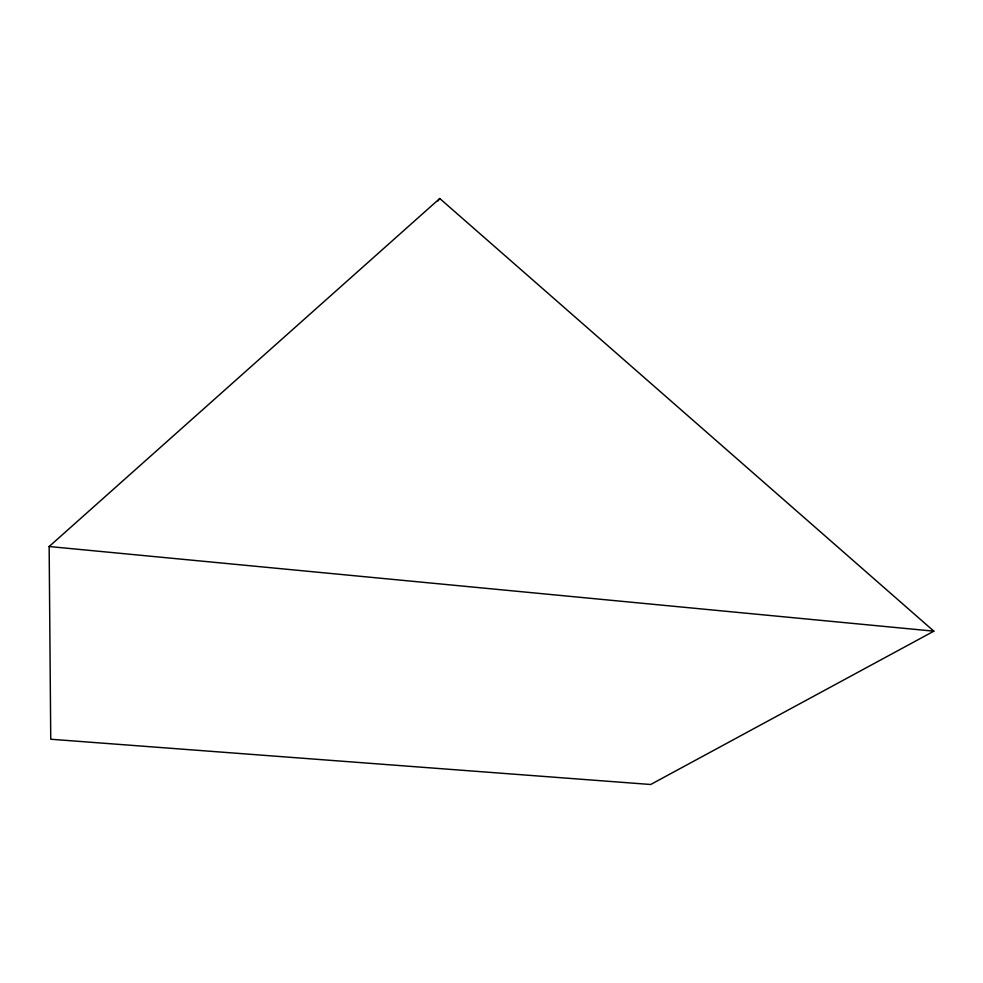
<?xml version="1.0" encoding="UTF-8"?>
<svg xmlns="http://www.w3.org/2000/svg" width="983" height="983" viewBox="0 0 983 983"><rect width="100%" height="100%" fill="white"/><g stroke="black" fill="none" stroke-linecap="round" stroke-linejoin="round"><path stroke-width="1.47" d="M437.963 200.999L439.757 198.505L933.85 631.172L650.685 784.495L50.747 739.241L49.15 546.523L439.757 198.505M49.15 546.523L933.85 631.172"/></g></svg>
